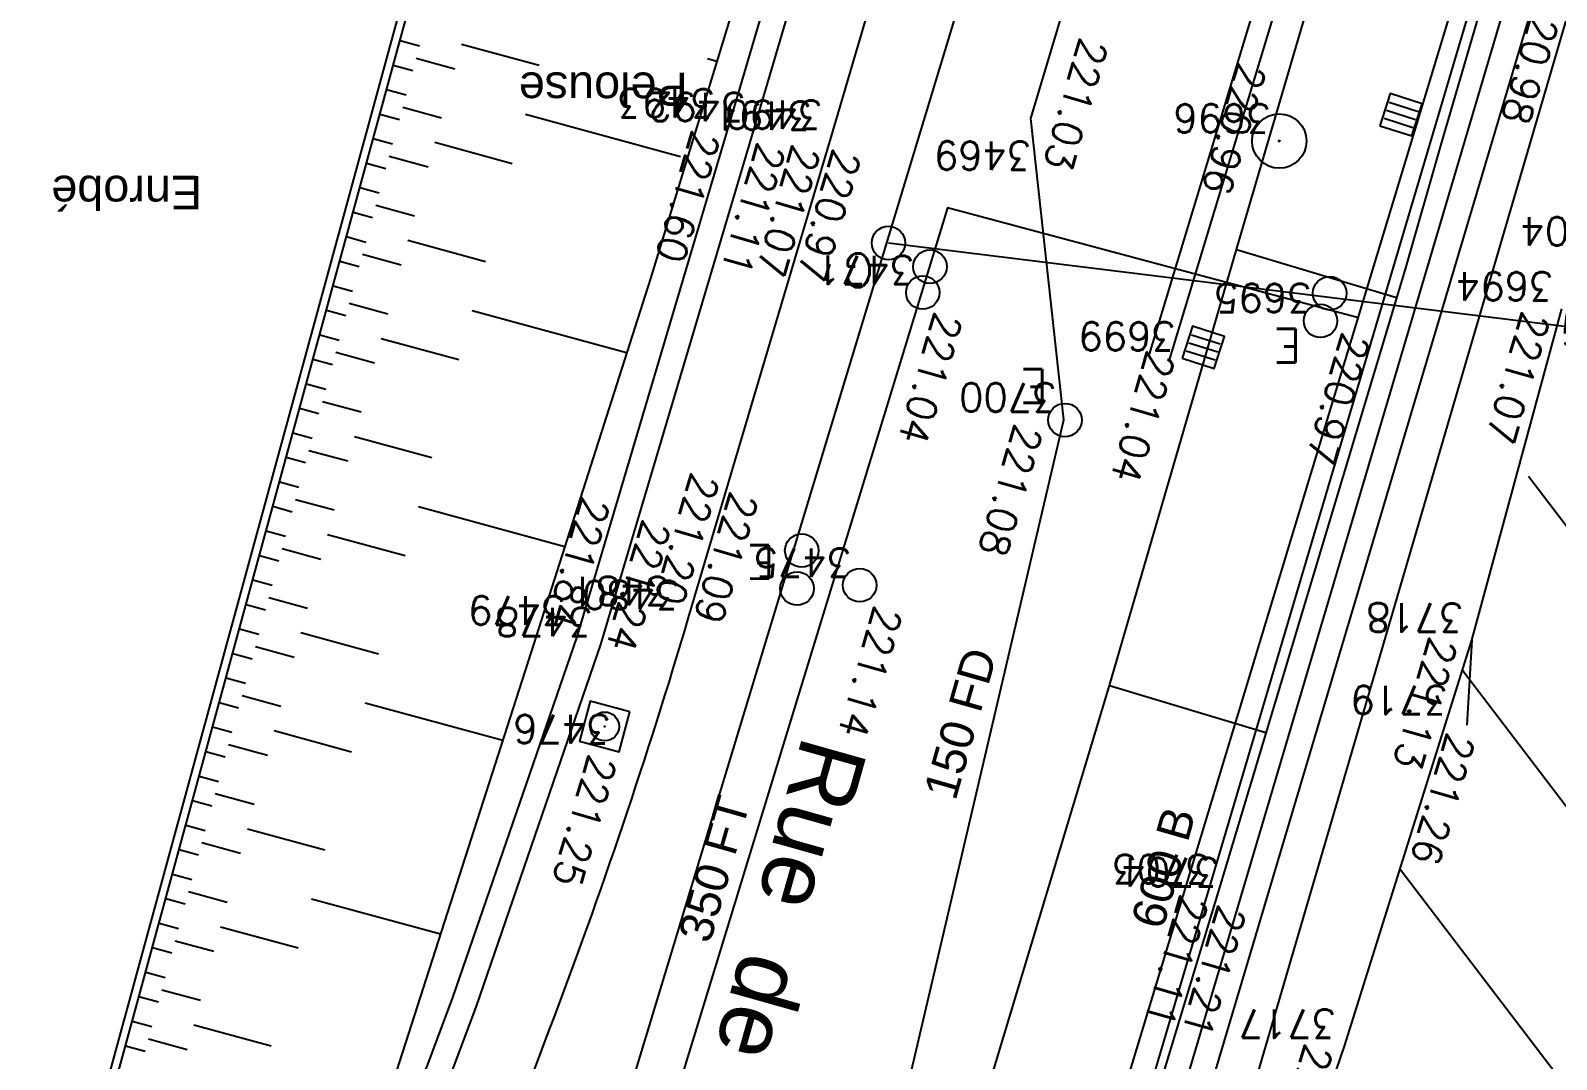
# Model space of a CAD drawing. Extents: x -594 to 29166, y -5797 to 14313.
# Drawn here: x 678 to 2502, y 558 to 1788 of the extents above; entities that cross this region are included whole.
import ezdxf
from ezdxf.enums import TextEntityAlignment as Align
from ezdxf.lldxf.tags import DXFTag

# ---------------------------------------------------------------- set-up
doc = ezdxf.new("R2010")
doc.units = 0
doc.linetypes.add('Style de ligne -15', pattern=[2.08328, 1.25, -0.41656, 0.13886, -0.27786])
doc.layers.get('0').update_dxf_attribs({"color": 252})
for name, color, linetype in [('A SITE', 252, 'Continuous'), ('AEP_SSL', 252, 'Continuous'), ('EDF_SSL', 252, 'Texte-Electricite'), ('Fond topo - AFF', 252, 'Continuous'), ('Fond topo - ASS', 252, 'Continuous'), ('Fond topo - CLO_MUR', 252, 'Continuous'), ('Fond topo - EAU', 252, 'Continuous'), ('Fond topo - EAU_TXT', 252, 'Continuous'), ('Fond topo - GAZ', 252, 'Continuous'), ('Fond topo - GAZ_TXT', 252, 'Continuous'), ('Fond topo - SIH', 252, 'Continuous'), ('Fond topo - TAL', 252, 'Continuous'), ('Fond topo - TAL_HAC', 252, 'Continuous'), ('Fond topo - VEG_TXT', 252, 'Continuous'), ('Fond topo - VOI_NOM', 252, 'Continuous'), ('Fond topo - VOI_TXT', 252, 'Continuous'), ('Fond topo - Z_500', 252, 'Continuous'), ('GAZ_SSL', 252, 'Texte-GAZ'), ('prlm-VRD', 252, 'Continuous'), ('TELECOM_SSL', 252, 'Texte-Telecom')]:
    doc.layers.add(name, color=color, linetype=linetype)
for name, color, linetype, plot in [('Fond topo - N', 252, 'Continuous', False), ('Fond topo - NCACHE', 252, 'Continuous', False), ('Fond topo - ZCACHE', 252, 'Continuous', False)]:
    doc.layers.add(name, color=color, linetype=linetype, plot=plot)
doc.layers.add('Fond topo - P', color=252, linetype='Continuous', lineweight=50)
doc.layers.add('Fond topo - VOI', color=252, linetype='Continuous', lineweight=25)
doc.styles.add('2000_ARIAL', font='arial.ttf', dxfattribs={"height": 0.4})
doc.styles.add('Lignes', font='arial.ttf', dxfattribs={"height": 0.35})
doc.styles.add('LignesA', font='arial.ttf', dxfattribs={"height": 0.35})
doc.styles.add('SIMPLEX', font='simplex_.ttf', dxfattribs={"height": 1.25})
doc.styles.add('Tronçons', font='arial.ttf', dxfattribs={"height": 0.25})
tags = doc.linetypes.add('L16', pattern=[0.375, 0.3, -0.075]).pattern_tags.tags
tags[6:7] = [DXFTag(74, 4), DXFTag(75, 0), DXFTag(340, '0'), DXFTag(46, 0.0), DXFTag(50, 0.0), DXFTag(44, 0.0), DXFTag(45, 0.0)]
tags[4:5] = [DXFTag(74, 4), DXFTag(75, 0), DXFTag(340, '0'), DXFTag(46, 0.0), DXFTag(50, 0.0), DXFTag(44, 0.0), DXFTag(45, 0.0)]
tags = doc.linetypes.add('L8', pattern=[0.225, 0.15, -0.075]).pattern_tags.tags
tags[6:7] = [DXFTag(74, 4), DXFTag(75, 0), DXFTag(340, '0'), DXFTag(46, 0.0), DXFTag(50, 0.0), DXFTag(44, 0.0), DXFTag(45, 0.0)]
tags[4:5] = [DXFTag(74, 4), DXFTag(75, 0), DXFTag(340, '0'), DXFTag(46, 0.0), DXFTag(50, 0.0), DXFTag(44, 0.0), DXFTag(45, 0.0)]
tags = doc.linetypes.add('Texte-BT', pattern='A,5,-0.25,["BT",Lignes,S=1,R=0,X=0,Y=-0.18],-1.25', length=6.5).pattern_tags.tags
tags[15:16] = [DXFTag(74, 4), DXFTag(75, 0), DXFTag(340, '0'), DXFTag(46, 0.0), DXFTag(50, 0.0), DXFTag(44, 0.0), DXFTag(45, 0.0)]
tags[4:5] = [DXFTag(74, 4), DXFTag(75, 0), DXFTag(340, '0'), DXFTag(46, 0.0), DXFTag(50, 0.0), DXFTag(44, 0.0), DXFTag(45, 0.0)]
tags = doc.linetypes.add('Texte-Electricite', pattern='A,5,-0.25,["ELEC",Lignes,S=1,R=0,X=0,Y=-0.18],-1.25', length=6.5).pattern_tags.tags
tags[15:16] = [DXFTag(74, 4), DXFTag(75, 0), DXFTag(340, '0'), DXFTag(46, 0.0), DXFTag(50, 0.0), DXFTag(44, 0.0), DXFTag(45, 0.0)]
tags[4:5] = [DXFTag(74, 4), DXFTag(75, 0), DXFTag(340, '0'), DXFTag(46, 0.0), DXFTag(50, 0.0), DXFTag(44, 0.0), DXFTag(45, 0.0)]
tags = doc.linetypes.add('Texte-GAZ', pattern='A,5,-0.25,["GAZ",Lignes,S=1,R=0,X=0,Y=-0.18],-1.25', length=6.5).pattern_tags.tags
tags[15:16] = [DXFTag(74, 4), DXFTag(75, 0), DXFTag(340, '0'), DXFTag(46, 0.0), DXFTag(50, 0.0), DXFTag(44, 0.0), DXFTag(45, 0.0)]
tags[4:5] = [DXFTag(74, 4), DXFTag(75, 0), DXFTag(340, '0'), DXFTag(46, 0.0), DXFTag(50, 0.0), DXFTag(44, 0.0), DXFTag(45, 0.0)]
tags = doc.linetypes.add('Texte-HT', pattern='A,5,-0.25,["HT",Lignes,S=1,R=0,X=0,Y=-0.18],-1.25', length=6.5).pattern_tags.tags
tags[15:16] = [DXFTag(74, 4), DXFTag(75, 0), DXFTag(340, '0'), DXFTag(46, 0.0), DXFTag(50, 0.0), DXFTag(44, 0.0), DXFTag(45, 0.0)]
tags[4:5] = [DXFTag(74, 4), DXFTag(75, 0), DXFTag(340, '0'), DXFTag(46, 0.0), DXFTag(50, 0.0), DXFTag(44, 0.0), DXFTag(45, 0.0)]
tags = doc.linetypes.add('Texte-MT', pattern='A,5,-0.25,["MT",Lignes,S=1,R=0,X=0,Y=-0.18],-1.25', length=6.5).pattern_tags.tags
tags[15:16] = [DXFTag(74, 4), DXFTag(75, 0), DXFTag(340, '0'), DXFTag(46, 0.0), DXFTag(50, 0.0), DXFTag(44, 0.0), DXFTag(45, 0.0)]
tags[4:5] = [DXFTag(74, 4), DXFTag(75, 0), DXFTag(340, '0'), DXFTag(46, 0.0), DXFTag(50, 0.0), DXFTag(44, 0.0), DXFTag(45, 0.0)]
tags = doc.linetypes.add('Texte-Telecom', pattern='A,5,-0.25,["TEL",Lignes,S=1,R=0,X=0,Y=-0.18],-1.25', length=6.5).pattern_tags.tags
tags[15:16] = [DXFTag(74, 4), DXFTag(75, 0), DXFTag(340, '0'), DXFTag(46, 0.0), DXFTag(50, 0.0), DXFTag(44, 0.0), DXFTag(45, 0.0)]
tags[4:5] = [DXFTag(74, 4), DXFTag(75, 0), DXFTag(340, '0'), DXFTag(46, 0.0), DXFTag(50, 0.0), DXFTag(44, 0.0), DXFTag(45, 0.0)]
tags = doc.linetypes.add('Texte-TelecomA', pattern='A,5,-0.25,["TEL",LignesA,S=1,R=0,X=0,Y=-0.18],-1.25', length=6.5).pattern_tags.tags
tags[15:16] = [DXFTag(74, 4), DXFTag(75, 0), DXFTag(340, '0'), DXFTag(46, 0.0), DXFTag(50, 0.0), DXFTag(44, 0.0), DXFTag(45, 0.0)]
tags[4:5] = [DXFTag(74, 4), DXFTag(75, 0), DXFTag(340, '0'), DXFTag(46, 0.0), DXFTag(50, 0.0), DXFTag(44, 0.0), DXFTag(45, 0.0)]

# ---------------------------------------------------------------- blocks, each defined once
blk = doc.blocks.new('A 90.AFF04')
at = {"ltscale": 2, "flags": 128}
blk.add_lwpolyline([(0.499143, -0.5), (0.499143, 0.499143), (-0.5, 0.499143), (-0.5, -0.5)], close=True, dxfattribs=at)
at = {"ltscale": 2}
for radius in [0.35, 0.01]:
    blk.add_circle((0, 0), radius, dxfattribs=at)
blk = doc.blocks.new('A 90.AFF05')
at = {"ltscale": 2}
for radius in [0.5, 0.01]:
    blk.add_circle((0, 0), radius, dxfattribs=at)
blk = doc.blocks.new('A 90.ASS07')
at = {"ltscale": 2}
for p, q in [((-0.25, -0.45), (-0.25, 0.45)), ((0, -0.45), (0, 0.45)), ((0.25, -0.45), (0.25, 0.45))]:
    blk.add_line(p, q, dxfattribs=at)
at = {"ltscale": 2, "flags": 128}
blk.add_lwpolyline([(0.5, -0.5), (0.5, 0.5), (-0.5, 0.5), (-0.5, -0.5)], close=True, dxfattribs=at)
blk = doc.blocks.new('A 90.EAU03')
at = {"ltscale": 2}
blk.add_circle((0, 0), 0.2, dxfattribs=at)
blk = doc.blocks.new('A 90.EAU99')
at = {"style": 'SIMPLEX'}
blk.add_text('E', height=0.4, dxfattribs=at).set_placement((0, 0), align=Align.MIDDLE_CENTER)
blk = doc.blocks.new('A 90.GAZ01')
at = {"ltscale": 2}
blk.add_circle((0, 0), 0.2, dxfattribs=at)
blk = doc.blocks.new('A 90.GAZ99')
at = {"style": 'SIMPLEX'}
blk.add_text('G', height=0.4, dxfattribs=at).set_placement((0, 0), align=Align.MIDDLE_CENTER)
blk = doc.blocks.new('A 90.PTOPO')
at = {"layer": 'Fond topo - NCACHE', "style": 'SIMPLEX'}
blk.add_attdef('MAT', text='', height=0.34, dxfattribs=at).set_placement((0.1, -0.1), align=Align.TOP_LEFT)
at = {"layer": 'Fond topo - ZCACHE', "style": 'SIMPLEX'}
blk.add_attdef('ALT', (0.1, 0.1), '', height=0.34, dxfattribs=at)
blk = doc.blocks.new('A$C380262B1')
at = {"layer": 'AEP_SSL', "ltscale": 100, "elevation": 0, "flags": 128}
for points in [[(-6559.4, -3555.2), (-6181.8, -1941.4), (-6221.3, -1581.4), (-4963.4, 2619.5), (-4468.1, 3312.1), (-4316.7, 4235.5), (-4236.4, 4774.6), (-4247.5, 5022.4)], [(-4419.3, 5004.8), (-4615.5, 2698.5), (-4659.5, 2519.3), (-4853.8, 1547), (-5678.7, -1317.9), (-6387.2, -3659.5)]]:
    blk.add_lwpolyline(points, dxfattribs=at)
at = {"layer": 'AEP_SSL', "elevation": 0, "flags": 128}
blk.add_lwpolyline([(-5829.6, -1819.7), (-6320.8, -1688), (-6900.3, -3582.8)], dxfattribs=at)
at = {"layer": 'EDF_SSL', "linetype": 'Texte-MT', "ltscale": 100, "elevation": 0, "flags": 128}
blk.add_lwpolyline([(-6254.2, -3469.9), (-4383.6, 2841.7), (-4298.6, 2988.9), (-3696.5, 3195.5), (-3294.7, 2842.6), (-2780.7, 2697.1), (-228.4, 2738.3), (1380.9, 2771.3), (2067.4, 2949.6), (2724.8, 2563.9), (4964.4, 2545.2), (5603.4, 4115.9), (5715.5, 4351.5), (6074.7, 4471.1), (6547.8, 4750.3), (7756.2, 5121)], dxfattribs=at)
at = {"layer": 'EDF_SSL', "linetype": 'Texte-BT', "ltscale": 100, "elevation": 0, "flags": 128}
blk.add_lwpolyline([(-6293.7, -3465.9), (-4423.1, 2845.7), (-4207.1, 3352.9), (-4036, 4003)], dxfattribs=at)
at = {"layer": 'EDF_SSL', "linetype": 'Texte-HT', "ltscale": 100, "elevation": 0, "flags": 128}
for points in [[(-6228.4, -3485.4), (-4347.7, 2833.7), (-4155.1, 3426.7), (-5294.5, 3730.1), (-6093.8, 3553.1)], [(-6079.2, -1862.9), (-5136.7, 1251.1), (-4726.8, 3051.7), (-4657.9, 3459.6), (-5155, 3532.2), (-5384.9, 3559), (-6059, 3405.1)], [(-6054.9, -1868.5), (-5101.8, 1282.5), (-4828, 2445.4), (-2937.1, 2402.6)]]:
    blk.add_lwpolyline(points, dxfattribs=at)
at = {"layer": 'Fond topo - CLO_MUR', "ltscale": 2, "flags": 128}
for points in [[(-7100, -3212.5), (-7013.8, -2990.5), (-6883.4, -2642.4), (-6734.8, -2210.3), (-6552, -1594.7), (-6120.4, -130.7), (-6085.5, -14.5), (-6045.4, 123.1), (-6321.1, 205.4)], [(-7127.9, -3201.6), (-7041.8, -2979.9), (-6911.7, -2632.2), (-6763.4, -2201.1), (-6580.8, -1586.1), (-6154.4, -140), (-6290.7, -92.5), (-6239.6, 58.7), (-6108.4, 14.4), (-6082.5, 102.9), (-6329.7, 176.6)]]:
    blk.add_lwpolyline(points, dxfattribs=at)
at = {"layer": 'Fond topo - SIH', "linetype": 'L16', "ltscale": 2, "flags": 128}
for points in [[(-6422.7, -3231.4), (-6278.8, -2762.9), (-6127, -2259.1), (-5975.6, -1737.8), (-5547.3, -280.1), (-5394.6, 247.1), (-5203.9, 282.4)], [(-5975.6, -1737.8), (-5784.2, -1795.3)], [(-5376.9, -2336.7), (-5626.4, -2009.2)], [(-5451.2, -2574.9), (-5705.4, -2241.1)], [(-6127, -2259.1), (-5940.2, -2315.2)], [(-5526.7, -2811.6), (-5780, -2479.1)]]:
    blk.add_lwpolyline(points, dxfattribs=at)
at = {"layer": 'Fond topo - TAL', "ltscale": 2, "flags": 128}
blk.add_lwpolyline([(-7406.7, -3070.8), (-6798.9, -843.2), (-6554.5, 46.4), (-6519.4, 179.5)], dxfattribs=at)
at = {"layer": 'Fond topo - TAL', "linetype": 'L8', "ltscale": 2, "flags": 128}
blk.add_lwpolyline([(-6253.3, 86.4), (-6307.5, -83.9), (-6279, -138.2), (-6235.5, -196.7), (-6218.3, -276.2), (-6611.5, -1562.6), (-6675.8, -1772.5), (-6818.6, -2220.2), (-6993.4, -2764.4), (-7175.8, -3188.9)], dxfattribs=at)
at = {"layer": 'Fond topo - TAL_HAC', "ltscale": 2}
for p, q in [((-6974.9, -1488.1), (-6951.7, -1494.4)), ((-6901.4, -1492.4), (-6808.8, -1517.6)), ((-6955.7, -1509), (-6909.4, -1521.7)), ((-6607.6, -1509.6), (-6596.2, -1512.7)), ((-6982.9, -1517.4), (-6959.7, -1523.7)), ((-6990.9, -1546.7), (-6967.7, -1553)), ((-6971.7, -1567.7), (-6925.4, -1580.3)), ((-6998.9, -1576), (-6975.7, -1582.3)), ((-6824.8, -1576.2), (-6639.6, -1626.8)), ((-7006.9, -1605.3), (-6983.7, -1611.6)), ((-6933.4, -1609.6), (-6840.8, -1634.9)), ((-7014.9, -1634.6), (-6991.7, -1640.9)), ((-6987.7, -1626.3), (-6941.4, -1638.9)), ((-7022.9, -1663.9), (-6999.7, -1670.2)), ((-7030.9, -1693.2), (-7007.7, -1699.5)), ((-7003.7, -1684.9), (-6957.4, -1697.5)), ((-7038.9, -1722.5), (-7015.7, -1728.9)), ((-6965.4, -1726.8), (-6872.8, -1752.1)), ((-7019.7, -1743.5), (-6973.4, -1756.1)), ((-7046.9, -1751.9), (-7023.7, -1758.2)), ((-7054.9, -1781.2), (-7031.7, -1787.5)), ((-7035.7, -1802.1), (-6989.4, -1814.8)), ((-7062.9, -1810.5), (-7039.7, -1816.8)), ((-6888.8, -1810.7), (-6704.1, -1861.1)), ((-7070.9, -1839.8), (-7047.7, -1846.1)), ((-6997.4, -1844.1), (-6904.8, -1869.3)), ((-7078.9, -1869.1), (-7055.7, -1875.4)), ((-7051.7, -1860.8), (-7005.4, -1873.4)), ((-7086.8, -1898.4), (-7063.7, -1904.7)), ((-7094.8, -1927.7), (-7071.7, -1934)), ((-7067.7, -1919.4), (-7021.4, -1932)), ((-7102.8, -1957), (-7079.7, -1963.3)), ((-7029.4, -1961.3), (-6936.8, -1986.6)), ((-7110.8, -1986.3), (-7087.7, -1992.6)), ((-7083.7, -1978), (-7037.4, -1990.6)), ((-7118.8, -2015.6), (-7095.7, -2022)), ((-7099.7, -2036.6), (-7053.4, -2049.2)), ((-7126.8, -2044.9), (-7103.7, -2051.3)), ((-6952.8, -2045.2), (-6778, -2092.9)), ((-7134.8, -2074.3), (-7111.7, -2080.6)), ((-7061.4, -2078.6), (-6968.8, -2103.8)), ((-7115.7, -2095.2), (-7069.4, -2107.9)), ((-7142.8, -2103.6), (-7119.7, -2109.9)), ((-7150.8, -2132.9), (-7127.7, -2139.2)), ((-7158.8, -2162.2), (-7135.7, -2168.5)), ((-7131.7, -2153.9), (-7085.4, -2166.5)), ((-7166.8, -2191.5), (-7143.7, -2197.8)), ((-7093.4, -2195.8), (-7000.7, -2221.1)), ((-7174.8, -2220.8), (-7151.7, -2227.1)), ((-7147.7, -2212.5), (-7101.4, -2225.1)), ((-7182.8, -2250.1), (-7159.7, -2256.4)), ((-7163.7, -2271.1), (-7117.4, -2283.7)), ((-7190.8, -2279.4), (-7167.7, -2285.7)), ((-7016.7, -2279.7), (-6852.2, -2324.6)), ((-7198.8, -2308.7), (-7175.7, -2315.1)), ((-7125.4, -2313), (-7032.7, -2338.3)), ((-7179.7, -2329.7), (-7133.4, -2342.3)), ((-7206.8, -2338), (-7183.7, -2344.4)), ((-7214.8, -2367.4), (-7191.7, -2373.7)), ((-7195.7, -2388.3), (-7149.3, -2401)), ((-7222.8, -2396.7), (-7199.7, -2403)), ((-7230.8, -2426), (-7207.6, -2432.3)), ((-7157.3, -2430.3), (-7064.7, -2455.5)), ((-7238.8, -2455.3), (-7215.6, -2461.6)), ((-7211.6, -2447), (-7165.3, -2459.6)), ((-7246.8, -2484.6), (-7223.6, -2490.9)), ((-7254.8, -2513.9), (-7231.6, -2520.2)), ((-7227.6, -2505.6), (-7181.3, -2518.2)), ((-7080.7, -2514.2), (-6926.5, -2556.2)), ((-7262.8, -2543.2), (-7239.6, -2549.5)), ((-7189.3, -2547.5), (-7096.7, -2572.8)), ((-7243.6, -2564.2), (-7197.3, -2576.8)), ((-7270.8, -2572.5), (-7247.6, -2578.8)), ((-7278.8, -2601.8), (-7255.6, -2608.2)), ((-7259.6, -2622.8), (-7213.3, -2635.4)), ((-7286.8, -2631.1), (-7263.6, -2637.5)), ((-7294.8, -2660.5), (-7271.6, -2666.8)), ((-7221.3, -2664.8), (-7128.7, -2690)), ((-7302.8, -2689.8), (-7279.6, -2696.1)), ((-7275.6, -2681.4), (-7229.3, -2694.1))]:
    blk.add_line(p, q, dxfattribs=at)
at = {"layer": 'Fond topo - VOI', "ltscale": 200, "flags": 128}
blk.add_lwpolyline([(-5070.1, 3130.1), (-5232.3, 2581.8), (-5398.7, 2011.5), (-5681.9, 1051), (-6030.9, -144.4), (-6460, -1603.6), (-6630.4, -2178, -0.018575), (-6796.2, -2669.3, 0.004565), (-7009.6, -3247.5)], format="xyb", dxfattribs=at)
at = {"layer": 'Fond topo - VOI', "ltscale": 2, "flags": 128}
for points in [[(-5010.1, 842.1), (-5046.8, 710), (-5151, 360.4), (-5360.5, -344.6), (-5499.3, -818.3), (-5731.3, -1612.4), (-5774, -1761.5), (-5997.4, -2505.7), (-6284.8, -3456)], [(-6564.2, 49), (-6808.6, -840.6), (-7416.4, -3068.2)], [(-6138.8, -3499), (-6093, -3410.8), (-5977.3, -3073.1), (-5846.2, -2690.5), (-5694.1, -2204.9), (-5586.6, -1808.9)], [(-5694.1, -2204.9), (-5700.3, -2306.7)]]:
    blk.add_lwpolyline(points, dxfattribs=at)
at = {"layer": 'GAZ_SSL', "ltscale": 100, "elevation": 0, "flags": 128}
blk.add_lwpolyline([(-6773.1, -2983.6), (-5152.7, 2364.1)], dxfattribs=at)
at = {"layer": 'GAZ_SSL', "linetype": 'Texte-GAZ', "ltscale": 100, "elevation": 0, "flags": 128}
blk.add_lwpolyline([(-5002.3, -1901.8), (-6391.3, -1730.1)], dxfattribs=at)
at = {"layer": 'TELECOM_SSL', "linetype": 'Texte-TelecomA', "ltscale": 100, "elevation": 0, "flags": 128}
blk.add_lwpolyline([(-6143.1, -3383.1), (-4679.4, 1618.3, 0.105936), (-4165.6, 5030.8)], format="xyb", dxfattribs=at)
at = {"layer": 'Fond topo - AFF', "ltscale": 2, "zscale": 100}
for name, p, xscale, yscale, rotation in [('A 90.AFF05', (-5924.3, -1608.2), 65.00000000000001, 65.00000000000001, 68.29766717889882), ('A 90.AFF04', (-6730.4, -2308.1), 49.3952094488275, 49.3952094488275, 74.93516479078477)]:
    blk.add_blockref(name, p, dxfattribs=dict(at, xscale=xscale, yscale=yscale, rotation=rotation))
at = {"layer": 'Fond topo - ASS', "ltscale": 2, "xscale": 40.2077480537481, "yscale": 40.2077480537481, "zscale": 100, "rotation": 252.2849692268478}
for p in [(-5778.8, -1576.8), (-6015.1, -1854.8)]:
    blk.add_blockref('A 90.ASS07', p, dxfattribs=at)
at = {"layer": 'Fond topo - EAU', "ltscale": 2, "xscale": 100, "yscale": 100, "zscale": 100, "rotation": 68.29766717889882}
for p in [(-6341.7, -1758.4), (-6350.3, -1789.3), (-5864.1, -1790.2), (-5875.1, -1823.2), (-6180.4, -1941.8), (-6494.9, -2097.8), (-6425.6, -2139.2), (-6500.5, -2143.2)]:
    blk.add_blockref('A 90.EAU03', p, dxfattribs=at)
at = {"layer": 'Fond topo - EAU_TXT', "ltscale": 2, "xscale": 100, "yscale": 100, "zscale": 100, "rotation": 179.9607580165454}
for p in [(-5914.2, -1852.9), (-6217.2, -1901.1), (-6543.8, -2111.4)]:
    blk.add_blockref('A 90.EAU99', p, dxfattribs=at)
at = {"layer": 'Fond topo - GAZ', "ltscale": 2, "xscale": 100, "yscale": 100, "zscale": 100, "rotation": 68.29766717889882}
blk.add_blockref('A 90.GAZ01', (-6391.3, -1730.1), dxfattribs=at)
at = {"layer": 'Fond topo - GAZ_TXT', "ltscale": 2, "xscale": 100, "yscale": 100, "zscale": 100, "rotation": 179.9607580165254}
blk.add_blockref('A 90.GAZ99', (-6426.9, -1762.8), dxfattribs=at)
at = {"layer": 'Fond topo - P', "ltscale": 2}
ref = blk.add_blockref('A 90.PTOPO', (-5544.2, -1447.2), dxfattribs=dict(at, xscale=100, yscale=100, zscale=100, rotation=179.9607580165254))
ref.add_attrib('MAT', '3464', dxfattribs={"layer": 'Fond topo - N', "color": 0, "ltscale": 2, "height": 34, "rotation": 179.9608, "style": 'SIMPLEX'}).set_placement((-5554.2, -1437.2), align=Align.TOP_LEFT)
ref.add_attrib('ALT', '220.98', (-5614.8, -1428.1), dxfattribs={"layer": 'Fond topo - Z_500', "color": 0, "ltscale": 2, "height": 34, "rotation": 253.8126, "style": 'SIMPLEX'})
ref = blk.add_blockref('A 90.PTOPO', (-6210.4, -1652.6), dxfattribs=dict(at, xscale=100, yscale=100, zscale=100, rotation=179.9607580165254))
ref.add_attrib('MAT', '3469', dxfattribs={"layer": 'Fond topo - N', "color": 0, "ltscale": 2, "height": 34, "rotation": 179.9608, "style": 'SIMPLEX'}).set_placement((-6220.4, -1642.6), align=Align.TOP_LEFT)
ref.add_attrib('ALT', '221.03', (-6161.5, -1482.8), dxfattribs={"layer": 'Fond topo - Z_500', "color": 0, "ltscale": 2, "height": 34, "rotation": 253.8126, "style": 'SIMPLEX'})
ref = blk.add_blockref('A 90.PTOPO', (-5924.3, -1608.2), dxfattribs=dict(at, xscale=100, yscale=100, zscale=100, rotation=179.9607580165254))
ref.add_attrib('MAT', '3696', dxfattribs={"layer": 'Fond topo - N', "color": 0, "ltscale": 2, "height": 34, "rotation": 179.9608, "style": 'SIMPLEX'}).set_placement((-5934.3, -1598.2), align=Align.TOP_LEFT)
ref.add_attrib('ALT', '220.96', (-5972.3, -1512), dxfattribs={"layer": 'Fond topo - Z_500', "color": 0, "ltscale": 2, "height": 34, "rotation": 253.8126, "style": 'SIMPLEX'})
ref = blk.add_blockref('A 90.PTOPO', (-6588.5, -1590), dxfattribs=dict(at, xscale=100, yscale=100, zscale=100, rotation=179.9607580165254))
ref.add_attrib('MAT', '3493', dxfattribs={"layer": 'Fond topo - N', "color": 0, "ltscale": 2, "height": 34, "rotation": 179.9608, "style": 'SIMPLEX'}).set_placement((-6598.5, -1580), align=Align.TOP_LEFT)
ref.add_attrib('ALT', '221.60', (-6624.9, -1593.3), dxfattribs={"layer": 'Fond topo - Z_500', "color": 0, "ltscale": 2, "height": 34, "rotation": 253.8126, "style": 'SIMPLEX'})
ref = blk.add_blockref('A 90.PTOPO', (-6552, -1594.7), dxfattribs=dict(at, xscale=100, yscale=100, zscale=100, rotation=179.9607580165254))
ref.add_attrib('MAT', '3492', dxfattribs={"layer": 'Fond topo - N', "color": 0, "ltscale": 2, "height": 34, "rotation": 179.9608, "style": 'SIMPLEX'}).set_placement((-6562, -1584.6), align=Align.TOP_LEFT)
ref.add_attrib('ALT', '221.11', (-6546.9, -1607.9), dxfattribs={"layer": 'Fond topo - Z_500', "color": 0, "ltscale": 2, "height": 34, "rotation": 253.8126, "style": 'SIMPLEX'})
ref = blk.add_blockref('A 90.PTOPO', (-6472.9, -1604.8), dxfattribs=dict(at, xscale=100, yscale=100, zscale=100, rotation=179.9607580165254))
ref.add_attrib('MAT', '3491', dxfattribs={"layer": 'Fond topo - N', "color": 0, "ltscale": 2, "height": 34, "rotation": 179.9608, "style": 'SIMPLEX'}).set_placement((-6482.9, -1594.8), align=Align.TOP_LEFT)
ref.add_attrib('ALT', '221.07', (-6505, -1610.2), dxfattribs={"layer": 'Fond topo - Z_500', "color": 0, "ltscale": 2, "height": 34, "rotation": 253.8126, "style": 'SIMPLEX'})
ref = blk.add_blockref('A 90.PTOPO', (-6460, -1603.6), dxfattribs=dict(at, xscale=100, yscale=100, zscale=100, rotation=179.9607580165254))
ref.add_attrib('MAT', '3490', dxfattribs={"layer": 'Fond topo - N', "color": 0, "ltscale": 2, "height": 34, "rotation": 179.9608, "style": 'SIMPLEX'}).set_placement((-6470, -1593.6), align=Align.TOP_LEFT)
ref.add_attrib('ALT', '220.97', (-6456.5, -1615.6), dxfattribs={"layer": 'Fond topo - Z_500', "color": 0, "ltscale": 2, "height": 34, "rotation": 253.8126, "style": 'SIMPLEX'})
ref = blk.add_blockref('A 90.PTOPO', (-5509.5, -1743.2), dxfattribs=dict(at, xscale=100, yscale=100, zscale=100, rotation=179.9607580165254))
ref.add_attrib('MAT', '3804', dxfattribs={"layer": 'Fond topo - N', "color": 0, "ltscale": 2, "height": 34, "rotation": 179.9608, "style": 'SIMPLEX'}).set_placement((-5519.5, -1733.2), align=Align.TOP_LEFT)
ref.add_attrib('ALT', '220.83', (-5328.4, -1721.1), dxfattribs={"layer": 'Fond topo - Z_500', "color": 0, "ltscale": 2, "height": 34, "rotation": 179.9608, "style": 'SIMPLEX'})
ref = blk.add_blockref('A 90.PTOPO', (-6350.3, -1789.3), dxfattribs=dict(at, xscale=100, yscale=100, zscale=100, rotation=179.9607580165254))
ref.add_attrib('MAT', '3471', dxfattribs={"layer": 'Fond topo - N', "color": 0, "ltscale": 2, "height": 34, "rotation": 179.9608, "style": 'SIMPLEX'}).set_placement((-6360.3, -1779.3), align=Align.TOP_LEFT)
ref.add_attrib('ALT', '221.04', (-6335.2, -1810.6), dxfattribs={"layer": 'Fond topo - Z_500', "color": 0, "ltscale": 2, "height": 34, "rotation": 253.8126, "style": 'SIMPLEX'})
ref = blk.add_blockref('A 90.PTOPO', (-5586.6, -1808.9), dxfattribs=dict(at, xscale=100, yscale=100, zscale=100, rotation=179.9607580165254))
ref.add_attrib('MAT', '3694', dxfattribs={"layer": 'Fond topo - N', "color": 0, "ltscale": 2, "height": 34, "rotation": 179.9608, "style": 'SIMPLEX'}).set_placement((-5596.6, -1798.9), align=Align.TOP_LEFT)
ref.add_attrib('ALT', '221.07', (-5633.3, -1809.8), dxfattribs={"layer": 'Fond topo - Z_500', "color": 0, "ltscale": 2, "height": 34, "rotation": 253.8126, "style": 'SIMPLEX'})
ref = blk.add_blockref('A 90.PTOPO', (-5875.7, -1822.9), dxfattribs=dict(at, xscale=100, yscale=100, zscale=100, rotation=179.9607580165254))
ref.add_attrib('MAT', '3695', dxfattribs={"layer": 'Fond topo - N', "color": 0, "ltscale": 2, "height": 34, "rotation": 179.9608, "style": 'SIMPLEX'}).set_placement((-5885.7, -1812.9), align=Align.TOP_LEFT)
ref.add_attrib('ALT', '220.97', (-5848.1, -1835), dxfattribs={"layer": 'Fond topo - Z_500', "color": 0, "ltscale": 2, "height": 34, "rotation": 253.8126, "style": 'SIMPLEX'})
ref = blk.add_blockref('A 90.PTOPO', (-6037.9, -1868.8), dxfattribs=dict(at, xscale=100, yscale=100, zscale=100, rotation=179.9607580165254))
ref.add_attrib('MAT', '3699', dxfattribs={"layer": 'Fond topo - N', "color": 0, "ltscale": 2, "height": 34, "rotation": 179.9608, "style": 'SIMPLEX'}).set_placement((-6047.9, -1858.8), align=Align.TOP_LEFT)
ref.add_attrib('ALT', '221.04', (-6081.2, -1856.7), dxfattribs={"layer": 'Fond topo - Z_500', "color": 0, "ltscale": 2, "height": 34, "rotation": 253.8126, "style": 'SIMPLEX'})
ref = blk.add_blockref('A 90.PTOPO', (-6180.4, -1941.8), dxfattribs=dict(at, xscale=100, yscale=100, zscale=100, rotation=179.9607580165254))
ref.add_attrib('MAT', '3700', dxfattribs={"layer": 'Fond topo - N', "color": 0, "ltscale": 2, "height": 34, "rotation": 179.9608, "style": 'SIMPLEX'}).set_placement((-6190.4, -1931.8), align=Align.TOP_LEFT)
ref.add_attrib('ALT', '221.08', (-6239.5, -1944.5), dxfattribs={"layer": 'Fond topo - Z_500', "color": 0, "ltscale": 2, "height": 34, "rotation": 253.8126, "style": 'SIMPLEX'})
ref = blk.add_blockref('A 90.PTOPO', (-6643.6, -2173.2), dxfattribs=dict(at, xscale=100, yscale=100, zscale=100, rotation=179.9607580165254))
ref.add_attrib('MAT', '3481', dxfattribs={"layer": 'Fond topo - N', "color": 0, "ltscale": 2, "height": 34, "rotation": 179.9608, "style": 'SIMPLEX'}).set_placement((-6653.5, -2163.2), align=Align.TOP_LEFT)
ref.add_attrib('ALT', '221.20', (-6625.9, -2002.6), dxfattribs={"layer": 'Fond topo - Z_500', "color": 0, "ltscale": 2, "height": 34, "rotation": 253.8126, "style": 'SIMPLEX'})
ref = blk.add_blockref('A 90.PTOPO', (-6767.1, -2196.5), dxfattribs=dict(at, xscale=100, yscale=100, zscale=100, rotation=179.9607580165254))
ref.add_attrib('MAT', '3479', dxfattribs={"layer": 'Fond topo - N', "color": 0, "ltscale": 2, "height": 34, "rotation": 179.9608, "style": 'SIMPLEX'}).set_placement((-6777, -2186.5), align=Align.TOP_LEFT)
ref.add_attrib('ALT', '221.84', (-6756.3, -2031), dxfattribs={"layer": 'Fond topo - Z_500', "color": 0, "ltscale": 2, "height": 34, "rotation": 253.8126, "style": 'SIMPLEX'})
ref = blk.add_blockref('A 90.PTOPO', (-6630.4, -2178), dxfattribs=dict(at, xscale=100, yscale=100, zscale=100, rotation=179.9607580165254))
ref.add_attrib('MAT', '3480', dxfattribs={"layer": 'Fond topo - N', "color": 0, "ltscale": 2, "height": 34, "rotation": 179.9608, "style": 'SIMPLEX'}).set_placement((-6640.4, -2168), align=Align.TOP_LEFT)
ref.add_attrib('ALT', '221.09', (-6579.3, -2025.2), dxfattribs={"layer": 'Fond topo - Z_500', "color": 0, "ltscale": 2, "height": 34, "rotation": 253.8126, "style": 'SIMPLEX'})
ref = blk.add_blockref('A 90.PTOPO', (-6734.8, -2210.3), dxfattribs=dict(at, xscale=100, yscale=100, zscale=100, rotation=179.9607580165254))
ref.add_attrib('MAT', '3478', dxfattribs={"layer": 'Fond topo - N', "color": 0, "ltscale": 2, "height": 34, "rotation": 179.9608, "style": 'SIMPLEX'}).set_placement((-6744.8, -2200.3), align=Align.TOP_LEFT)
ref.add_attrib('ALT', '221.24', (-6683.9, -2058.7), dxfattribs={"layer": 'Fond topo - Z_500', "color": 0, "ltscale": 2, "height": 34, "rotation": 253.8126, "style": 'SIMPLEX'})
ref = blk.add_blockref('A 90.PTOPO', (-6425.6, -2139.2), dxfattribs=dict(at, xscale=100, yscale=100, zscale=100, rotation=179.9607580165254))
ref.add_attrib('MAT', '3475', dxfattribs={"layer": 'Fond topo - N', "color": 0, "ltscale": 2, "height": 34, "rotation": 179.9608, "style": 'SIMPLEX'}).set_placement((-6435.6, -2129.2), align=Align.TOP_LEFT)
ref.add_attrib('ALT', '221.14', (-6407, -2161.7), dxfattribs={"layer": 'Fond topo - Z_500', "color": 0, "ltscale": 2, "height": 34, "rotation": 253.8126, "style": 'SIMPLEX'})
ref = blk.add_blockref('A 90.PTOPO', (-5694.1, -2204.9), dxfattribs=dict(at, xscale=100, yscale=100, zscale=100, rotation=179.9607580165254))
ref.add_attrib('MAT', '3718', dxfattribs={"layer": 'Fond topo - N', "color": 0, "ltscale": 2, "height": 34, "rotation": 179.9608, "style": 'SIMPLEX'}).set_placement((-5704.1, -2194.9), align=Align.TOP_LEFT)
ref.add_attrib('ALT', '221.13', (-5743.9, -2199), dxfattribs={"layer": 'Fond topo - Z_500', "color": 0, "ltscale": 2, "height": 34, "rotation": 253.8126, "style": 'SIMPLEX'})
ref = blk.add_blockref('A 90.PTOPO', (-5712.9, -2303.6), dxfattribs=dict(at, xscale=100, yscale=100, zscale=100, rotation=179.9607580165254))
ref.add_attrib('MAT', '3719', dxfattribs={"layer": 'Fond topo - N', "color": 0, "ltscale": 2, "height": 34, "rotation": 179.9608, "style": 'SIMPLEX'}).set_placement((-5722.9, -2293.6), align=Align.TOP_LEFT)
ref.add_attrib('ALT', '221.26', (-5722.9, -2313.6), dxfattribs={"layer": 'Fond topo - Z_500', "color": 0, "ltscale": 2, "height": 34, "rotation": 253.8126, "style": 'SIMPLEX'})
ref = blk.add_blockref('A 90.PTOPO', (-6713, -2338.3), dxfattribs=dict(at, xscale=100, yscale=100, zscale=100, rotation=179.9607580165254))
ref.add_attrib('MAT', '3476', dxfattribs={"layer": 'Fond topo - N', "color": 0, "ltscale": 2, "height": 34, "rotation": 179.9608, "style": 'SIMPLEX'}).set_placement((-6723, -2328.3), align=Align.TOP_LEFT)
ref.add_attrib('ALT', '221.25', (-6748.4, -2339.6), dxfattribs={"layer": 'Fond topo - Z_500', "color": 0, "ltscale": 2, "height": 34, "rotation": 253.8126, "style": 'SIMPLEX'})
ref = blk.add_blockref('A 90.PTOPO', (-5997.4, -2505.7), dxfattribs=dict(at, xscale=100, yscale=100, zscale=100, rotation=179.9607580165254))
ref.add_attrib('MAT', '3703', dxfattribs={"layer": 'Fond topo - N', "color": 0, "ltscale": 2, "height": 34, "rotation": 179.9608, "style": 'SIMPLEX'}).set_placement((-6007.4, -2495.7), align=Align.TOP_LEFT)
ref.add_attrib('ALT', '221.11', (-6041.4, -2507), dxfattribs={"layer": 'Fond topo - Z_500', "color": 0, "ltscale": 2, "height": 34, "rotation": 253.8126, "style": 'SIMPLEX'})
ref = blk.add_blockref('A 90.PTOPO', (-5986.3, -2509.3), dxfattribs=dict(at, xscale=100, yscale=100, zscale=100, rotation=179.9607580165254))
ref.add_attrib('MAT', '3704', dxfattribs={"layer": 'Fond topo - N', "color": 0, "ltscale": 2, "height": 34, "rotation": 179.9608, "style": 'SIMPLEX'}).set_placement((-5996.3, -2499.3), align=Align.TOP_LEFT)
ref.add_attrib('ALT', '221.21', (-5996.3, -2519.3), dxfattribs={"layer": 'Fond topo - Z_500', "color": 0, "ltscale": 2, "height": 34, "rotation": 253.8126, "style": 'SIMPLEX'})
ref = blk.add_blockref('A 90.PTOPO', (-5846.2, -2690.5), dxfattribs=dict(at, xscale=100, yscale=100, zscale=100, rotation=179.9607580165254))
ref.add_attrib('MAT', '3717', dxfattribs={"layer": 'Fond topo - N', "color": 0, "ltscale": 2, "height": 34, "rotation": 179.9608, "style": 'SIMPLEX'}).set_placement((-5856.2, -2680.5), align=Align.TOP_LEFT)
ref.add_attrib('ALT', '221.31', (-5892.7, -2685.5), dxfattribs={"layer": 'Fond topo - Z_500', "color": 0, "ltscale": 2, "height": 34, "rotation": 253.8126, "style": 'SIMPLEX'})
at = {"layer": 'AEP_SSL', "style": 'Tronçons'}
for s, p in [('150 FD', (-6311.3, -2398.1)), ('350 FT', (-6604.6, -2569)), ('600 B', (-6063.6, -2552.5))]:
    blk.add_text(s, height=40, rotation=74.1456, dxfattribs=at).set_placement(p)
at = {"layer": 'Fond topo - VEG_TXT', "style": '2000_ARIAL'}
blk.add_text('Pelouse', height=40, rotation=179.9608, dxfattribs=at).set_placement((-6631.1, -1526.3))
at = {"layer": 'Fond topo - VOI_NOM', "style": '2000_ARIAL'}
blk.add_text('Rue  de  Fontanières', height=80, rotation=254.2461, dxfattribs=at).set_placement((-6493.1, -2316.7))
at = {"layer": 'Fond topo - VOI_TXT', "style": '2000_ARIAL'}
blk.add_text('Enrobé', height=40, rotation=179.9608, dxfattribs=at).set_placement((-7211.4, -1649.8))

msp = doc.modelspace()

# ---------------------------------------------------------------- linework, layer by layer
at = {"layer": 'A SITE', "linetype": 'Style de ligne -15', "lineweight": 50, "ltscale": 25.4}
msp.add_open_spline([(4176.46, 5442.268), (4369.672, 5480.305), (4562.883, 5518.342), (4903.036, 5519.771), (5243.188, 5521.2), (5979.862, 5524.644), (6716.536, 5528.089), (7278.196, 5527.681), (7839.856, 5527.273), (8021.336, 5527.044), (8202.816, 5526.815), (8808.176, 5525.356), (9413.535, 5523.896), (10716.351, 5525.293), (12019.166, 5526.69), (12242.597, 5526.219), (12466.029, 5525.748), (12816.588, 5520.962), (13167.148, 5516.176), (13202.673, 5616.323), (13238.199, 5716.47), (13267.888, 5802.201), (13297.577, 5887.932), (13327.266, 5973.663), (13356.956, 6059.395), (13408.406, 6207.964), (13459.856, 6356.533), (13477.006, 6406.056), (13494.156, 6455.579), (13528.564, 6560.212), (13562.972, 6664.845), (13573.344, 6696.386), (13583.716, 6727.928), (13599.145, 6774.844), (13614.573, 6821.761), (13678.898, 7117.445), (13743.224, 7413.129), (13957.444, 7453.65), (14171.664, 7494.171), (14164.331, 7534.454), (14156.998, 7574.738), (14190.699, 7584.189), (14224.399, 7593.639), (14227.546, 7586.876), (14230.693, 7580.113), (14293.316, 7599.076), (14355.939, 7618.039), (14360.336, 7603.518), (14364.733, 7588.998), (14537.195, 7591.453), (14709.721, 7640.319), (14664.801, 7789.364), (14619.881, 7938.41), (15047.101, 8062.384), (15474.322, 8186.358), (15686.72, 8247.996), (15899.118, 8309.635), (15904.181, 8311.166), (15909.244, 8312.698), (15908.246, 8315.995), (15907.249, 8319.292), (17672.664, 8849.185), (19438.079, 9379.077), (19648.946, 9442.842), (19859.814, 9506.606), (20255.35, 9309.74), (20650.886, 9112.874), (20960.83, 8222.926), (21270.775, 7332.978), (21180.205, 7304.155), (21089.635, 7275.333), (21163.082, 7017.584), (21236.529, 6759.834), (21251.591, 6763.9), (21266.653, 6767.967), (21275.663, 6734.59), (21284.674, 6701.213), (21269.902, 6697.225), (21255.13, 6693.238), (21270.029, 6638.047), (21284.928, 6582.856), (21291.188, 6584.546), (21297.447, 6586.236), (21305.995, 6495.046), (21402.881, 6506.774), (21487.346, 6527.117), (21571.811, 6547.461), (21569.541, 6559.077), (21567.271, 6570.694), (21604.983, 6578.638), (21642.694, 6586.582), (21649.991, 6549.244), (21657.287, 6511.906), (21652.493, 6510.896), (21647.699, 6509.886), (21807.598, 5746.172), (21967.496, 4982.457), (21977.291, 4938.62), (21987.086, 4894.782), (22015.78, 4743.898), (22044.474, 4593.013), (22063.498, 4473.154), (22082.523, 4353.295), (22101.178, 4237.725), (22119.832, 4122.156), (22124.345, 4087.384), (22128.858, 4052.612), (22138.67, 3933.295), (22148.483, 3813.978), (22152.899, 3687.239), (22157.316, 3560.501), (22156.076, 3368.858), (22154.837, 3177.215), (22152.199, 3078.787), (22149.562, 2980.358), (22145.456, 2863.605), (22141.35, 2746.851), (22132.85, 2586.185), (22124.349, 2425.518), (22087.732, 1950.646), (22051.116, 1475.773), (21993.933, 847.273), (21936.75, 218.773), (21915.729, 183.154), (21894.709, 147.536), (21213.23, 141.566), (20531.75, 135.597), (20529.704, 160.058), (20527.657, 184.52), (20322.852, 176.691), (20118.047, 168.862), (19882.166, 159.845), (19646.285, 150.828), (19256.888, 145.182), (18867.491, 139.536), (18773.401, -158.054), (18679.311, -455.644), (18604.53, -1398.289), (18529.749, -2340.935), (18635.053, -2777.585), (18740.357, -3214.234), (18588.756, -3295.853), (18437.156, -3377.471), (18384.511, -3407.387), (18331.865, -3437.302), (18280.613, -3484.556), (18229.362, -3531.809), (18125.267, -3688.349), (18021.173, -3844.888), (17973.144, -3961.195), (17925.114, -4077.502), (17903.66, -4188.267), (17882.205, -4299.032), (17853.831, -4428.724), (17825.458, -4558.416), (17795.321, -4816.052), (17765.184, -5073.687), (17828.426, -5320.212), (17891.667, -5566.736), (16164.839, -5333.52), (14438.011, -5100.304), (14043.046, -5030.624), (13648.082, -4960.944), (13506.144, -4936.079), (13364.206, -4911.213), (13220.848, -4883.357), (13077.49, -4855.501), (12791.937, -4799.706), (12506.383, -4743.912), (12128.349, -4679.679), (11750.314, -4615.447), (11530.967, -4571.296), (11311.619, -4527.146), (10549.503, -4375.437), (9787.387, -4223.728), (9847.498, -3981.593), (9907.609, -3739.459), (9806.225, -3461.39), (9704.841, -3183.322), (9715.187, -3083.784), (9725.532, -2984.247), (9824.047, -2441.958), (9922.562, -1899.67), (9651.72, -1701.167), (9380.878, -1502.664), (9447.608, -1104.825), (9514.339, -706.985), (9834.998, -611.033), (10155.657, -515.081), (10247.114, 11.583), (10338.572, 538.246), (10143.199, 564.034), (9947.826, 589.823), (9948.48, 594.78), (9949.134, 599.737), (9614.75, 638.685), (9280.365, 677.634), (8737.859, 744.574), (8195.353, 811.514), (7103.907, 948.262), (6012.462, 1085.009), (5516.207, 1145.917), (5019.951, 1206.825), (4567.057, 1262.265), (4114.163, 1317.705), (4102.18, 1307.409), (4090.197, 1297.113), (3869.944, 1322.11), (3649.69, 1347.106), (3455.22, 1370.405), (3260.751, 1393.703), (3258.524, 1373.559), (3256.298, 1353.416), (2884.962, 1399.248), (2513.626, 1445.079), (2816.189, 2481.825), (3118.751, 3518.57), (3122.583, 3517.421), (3126.415, 3516.272), (3182.803, 3704.332), (3239.191, 3892.391), (3244.935, 3911.549), (3250.679, 3930.706), (3342.693, 4248.166), (3434.706, 4565.625), (3504.837, 4748.285), (3574.967, 4930.944), (3700.503, 5086.554), (3826.038, 5242.164), (4001.249, 5342.216), (4176.46, 5442.268)], degree=2, knots=[0, 0, 0, 1, 1, 2, 2, 3, 3, 4, 4, 5, 5, 6, 6, 7, 7, 8, 8, 9, 9, 10, 10, 11, 11, 12, 12, 13, 13, 14, 14, 15, 15, 16, 16, 17, 17, 18, 18, 19, 19, 20, 20, 21, 21, 22, 22, 23, 23, 24, 24, 25, 25, 26, 26, 27, 27, 28, 28, 29, 29, 30, 30, 31, 31, 32, 32, 33, 33, 34, 34, 35, 35, 36, 36, 37, 37, 38, 38, 39, 39, 40, 40, 41, 41, 42, 42, 43, 43, 44, 44, 45, 45, 46, 46, 47, 47, 48, 48, 49, 49, 50, 50, 51, 51, 52, 52, 53, 53, 54, 54, 55, 55, 56, 56, 57, 57, 58, 58, 59, 59, 60, 60, 61, 61, 62, 62, 63, 63, 64, 64, 65, 65, 66, 66, 67, 67, 68, 68, 69, 69, 70, 70, 71, 71, 72, 72, 73, 73, 74, 74, 75, 75, 76, 76, 77, 77, 78, 78, 79, 79, 80, 80, 81, 81, 82, 82, 83, 83, 84, 84, 85, 85, 86, 86, 87, 87, 88, 88, 89, 89, 90, 90, 91, 91, 92, 92, 93, 93, 94, 94, 95, 95, 96, 96, 97, 97, 98, 98, 99, 99, 100, 100, 101, 101, 102, 102, 103, 103, 104, 104, 105, 105, 106, 106, 107, 107, 108, 108, 109, 109, 110, 110, 111, 111, 112, 112, 113, 113, 114, 114, 115, 115, 115], dxfattribs=at)

# ---------------------------------------------------------------- block references
at = {"layer": 'prlm-VRD'}
msp.add_blockref('A$C380262B1', (8094.783, 3263.943), dxfattribs=at)

doc.saveas('drawing.dxf')
